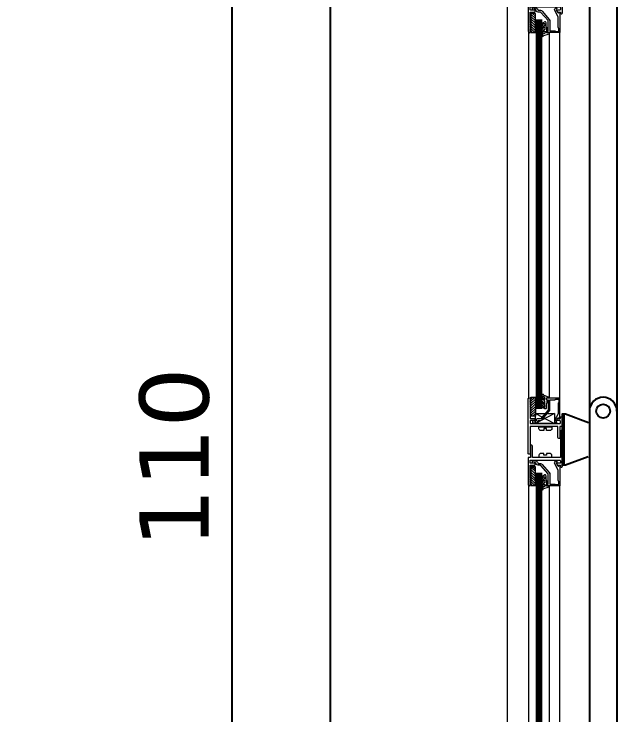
# Model space of a CAD drawing. Header units: inches. Extents: x 48 to 253, y 44 to 126.
# Drawn here: x 69.0527 to 69.4018, y 79.4505 to 79.8562 of the extents above; entities that cross this region are included whole.
import ezdxf

# ---------------------------------------------------------------- set-up
doc = ezdxf.new("R2010")
doc.units = ezdxf.units.IN
doc.header["$LTSCALE"] = 100
doc.header["$MEASUREMENT"] = 0
doc.set_wipeout_variables(frame=1)
doc.linetypes.add('ACAD_ISO07W100', pattern=[3, 0, -3])
for name, color, linetype in [('ARQ-ESQ-VISTA2', 1, 'Continuous'), ('ARQ-SMB-1_025', 1, 'Continuous'), ('ARQ_ESQUADRIA', 2, 'Continuous'), ('PRA', 1, 'Continuous')]:
    doc.layers.add(name, color=color, linetype=linetype)
doc.layers.add('HAT', color=8, linetype='Continuous', lineweight=15)
doc.styles.add('FNDE Texto Cota 0025', font='verdana.ttf', dxfattribs={"height": 0.04})
doc.dimstyles.new('FNDE 1-0025', dxfattribs={"dimscale": 5, "dimtxt": 0.04, "dimasz": 0.0035, "dimexe": 0.15, "dimexo": 0.15, "dimgap": 0.0025, "dimtad": 1, "dimzin": 1, "dimdsep": 46, "dimtxsty": 'FNDE Texto Cota 0025', "dimblk": 'tic', "dimcen": 0.015, "dimdle": 0.15, "dimse1": 1, "dimse2": 1, "dimclrd": 251, "dimclre": 251, "dimclrt": 256, "dimaunit": 1, "dimadec": 3, "dimazin": 0, "dimtfac": 1, "dimtix": 1, "dimtmove": 2, "dimatfit": 3, "dimfxl": 0.15, "dimtvp": 1, "dimtolj": 1, "dimtzin": 0, "dimarcsym": 0})

# ---------------------------------------------------------------- blocks, each defined once
blk = doc.blocks.new('perf02')
at = {"linetype": 'ACAD_ISO07W100'}
blk.add_wipeout([(-0.01686, 0.00096), (-0.01421, 0.00096), (-0.01421, -0.00995), (-0.01107, -0.01127), (-0.00694, -0.00648), (-0.00694, -0.00053), (-0.00727, -0.00086), (-0.00818, 0.00005), (-0.00777, 0.00047), (0, 0.00047), (-0.00008, -0.01127), (0.00033, -0.01127), (0.00033, -0.01061), (0.00083, -0.01028), (0.00132, -0.01061), (0.00149, -0.0389), (0.00132, -0.03923), (0.00083, -0.03939), (0.00066, -0.03939), (0, -0.03939), (0, -0.05013), (-0.0076, -0.05013), (-0.00719, -0.0503), (-0.00678, -0.0503), (-0.00661, -0.05063), (-0.00678, -0.05096), (-0.00942, -0.05179), (-0.00983, -0.05228), (-0.01008, -0.05261), (-0.01041, -0.05228), (-0.01041, -0.05179), (-0.01041, -0.04534), (-0.01008, -0.04468), (-0.00876, -0.04385), (-0.00843, -0.04385), (-0.00802, -0.04435), (-0.00793, -0.04683), (-0.0076, -0.04716), (-0.00769, -0.04923), (-0.00694, -0.04923), (-0.00694, -0.04336), (-0.01107, -0.0384), (-0.01438, -0.03923), (-0.01438, -0.05013), (-0.01686, -0.05013), (-0.01769, -0.0503), (-0.01818, -0.05013), (-0.01851, -0.04947), (-0.01851, -0.0002), (-0.01802, 0.00047), (-0.0176, 0.00055)], dxfattribs=at)
at = {"layer": 'HAT'}
for points in [[(-0.01851, -0.00006), (-0.01835, 0.00044), (-0.01769, 0.00077), (-0.01752, 0.0006), (-0.01736, 0.00027), (-0.01736, 0.00027), (-0.01736, -0.00023), (-0.01752, -0.00039), (-0.01736, -0.00056), (-0.01736, -0.00122), (-0.01752, -0.00138), (-0.01736, -0.00155), (-0.01736, -0.00221), (-0.01752, -0.00237), (-0.01736, -0.00254), (-0.01736, -0.0032), (-0.01752, -0.00337), (-0.01736, -0.00353), (-0.01736, -0.00419), (-0.01752, -0.00436), (-0.01736, -0.00452), (-0.01736, -0.0108), (-0.01719, -0.01113), (-0.01702, -0.01113), (-0.01488, -0.01113), (-0.01455, -0.0113), (-0.01455, -0.01163), (-0.01455, -0.01196), (-0.01455, -0.01213), (-0.01488, -0.01229), (-0.01702, -0.01229), (-0.01719, -0.01246), (-0.01736, -0.01279), (-0.01736, -0.01378), (-0.01719, -0.01411), (-0.01702, -0.01411), (-0.00017, -0.01411), (0.00017, -0.01411), (0.00033, -0.01378), (0.00033, -0.01279), (0.00017, -0.01246), (-0.00017, -0.01229), (-0.00149, -0.01229), (-0.00182, -0.01213), (-0.00182, -0.0118), (-0.00165, -0.01147), (-0.00149, -0.0113), (-0.00132, -0.01113), (0.00033, -0.01113), (0.00033, -0.01064), (0.00033, -0.01031), (0.00066, -0.01014), (0.00099, -0.01014), (0.00132, -0.01031), (0.00132, -0.01064), (0.00132, -0.01527), (0.00132, -0.0156), (0.00099, -0.01576), (0, -0.01576), (0, -0.02221), (-0.00017, -0.02254), (-0.00033, -0.02271), (-0.00066, -0.02271), (-0.00099, -0.02254), (-0.00116, -0.02221), (-0.00116, -0.02221), (-0.00116, -0.01576), (-0.01736, -0.01576), (-0.01736, -0.03124), (-0.01752, -0.03157), (-0.01769, -0.03174), (-0.01802, -0.03174), (-0.01835, -0.03157), (-0.01851, -0.03124), (-0.01851, -0.03124), (-0.01851, -0.03041), (-0.01851, -0.02942), (-0.01851, -0.02843), (-0.01851, -0.02744), (-0.01851, -0.02645), (-0.01851, -0.02562), (-0.01851, -0.02463), (-0.01851, -0.02304), (-0.01851, -0.02204), (-0.01851, -0.02105), (-0.01851, -0.02023), (-0.01851, -0.01923), (-0.01851, -0.01824), (-0.01851, -0.01725), (-0.01851, -0.01626), (-0.01851, -0.01543), (-0.01851, -0.01444), (-0.01851, -0.01345), (-0.01851, -0.01246), (-0.01851, -0.01147), (-0.01851, -0.01064), (-0.01851, -0.00965), (-0.01851, -0.00866), (-0.01851, -0.00766), (-0.01851, -0.00667), (-0.01851, -0.00585), (-0.01851, -0.00485), (-0.01851, -0.00386), (-0.01851, -0.00287), (-0.01851, -0.00188), (-0.01851, -0.00105), (-0.01851, -0.00006)], [(-0.01686, -0.00981), (-0.01686, 0.0011), (-0.01421, 0.0011), (-0.01421, -0.00981), (-0.01686, -0.00981)], [(-0.01686, -0.00122), (-0.01455, 0.0011)], [(-0.01686, 0.0001), (-0.01587, 0.0011)], [(-0.01686, -0.00254), (-0.01421, 0.0001)], [(-0.00777, 0.0006), (-0.00777, 0.0006), (-0.00777, 0.0006), (-0.00793, 0.00044), (-0.00793, -0.00006), (-0.00777, -0.00023), (-0.0076, -0.00039), (-0.00694, -0.00039), (-0.00694, -0.00618), (-0.00694, -0.00634), (-0.01107, -0.01113), (-0.01124, -0.0113), (-0.01273, -0.0113), (-0.01322, -0.01147), (-0.01355, -0.01163), (-0.01388, -0.01196), (-0.01388, -0.01246), (-0.01421, -0.01279), (-0.01488, -0.01279), (-0.01504, -0.01262), (-0.01521, -0.01246), (-0.0157, -0.01262), (-0.01587, -0.01312), (-0.01587, -0.01345), (-0.01587, -0.01378), (-0.0157, -0.01378), (-0.01421, -0.01378), (-0.01372, -0.01378), (-0.01339, -0.01345), (-0.01306, -0.01312), (-0.01289, -0.01262), (-0.01273, -0.01229), (-0.01124, -0.01229), (-0.01074, -0.01213), (-0.01025, -0.0118), (-0.00628, -0.007), (-0.00595, -0.00651), (-0.00595, -0.00618), (-0.00595, -0.00039), (-0.00298, -0.00039), (-0.00264, -0.00023), (-0.00264, -0.00006), (-0.00099, -0.00006), (-0.00066, -0.00006), (-0.00066, -0.00039), (-0.00066, -0.00204), (-0.00083, -0.00204), (-0.00099, -0.00237), (-0.00099, -0.00833), (-0.00099, -0.00849), (-0.00298, -0.01196), (-0.00314, -0.01246), (-0.00298, -0.01295), (-0.00264, -0.01361), (-0.00248, -0.01378), (-0.00198, -0.01378), (-0.00182, -0.01361), (-0.00182, -0.01328), (-0.00215, -0.01246), (-0.00116, -0.01097), (-0.00099, -0.0108), (-0.00083, -0.0108), (-0.00083, -0.0108), (-0.0005, -0.01113), (-0.00017, -0.0113), (0, -0.01097), (0, 0.0006), (0, 0.0006), (-0.00777, 0.0006)], [(-0.00793, 0.0001), (-0.00777, -0.00023), (-0.0076, -0.00039), (-0.0076, -0.00237), (-0.00777, -0.00254), (-0.00777, -0.00254), (-0.00777, -0.00254), (-0.00793, -0.00271), (-0.00793, -0.00271), (-0.00793, -0.00502), (-0.00793, -0.00535), (-0.0081, -0.00552), (-0.00843, -0.00568), (-0.00876, -0.00568), (-0.01008, -0.00485), (-0.01025, -0.00452), (-0.01041, -0.00419), (-0.01041, -0.0037), (-0.01008, -0.00337), (-0.00992, -0.00353), (-0.00992, -0.00353), (-0.00975, -0.00386), (-0.00975, -0.00419), (-0.00942, -0.00452), (-0.00893, -0.00469), (-0.00876, -0.00469), (-0.00876, -0.00452), (-0.00876, -0.00353), (-0.00876, -0.00337), (-0.01008, -0.00254), (-0.01008, -0.00254), (-0.01025, -0.00237), (-0.01041, -0.00204), (-0.01041, -0.00155), (-0.01008, -0.00122), (-0.00992, -0.00138), (-0.00975, -0.00171), (-0.00959, -0.00221), (-0.00893, -0.00254), (-0.00893, -0.00254), (-0.00876, -0.00237), (-0.00876, -0.00122), (-0.00876, -0.00105), (-0.01008, -0.00023), (-0.01025, -0.00006), (-0.01041, 0.00027), (-0.01041, 0.00093), (-0.01008, 0.00126), (-0.00992, 0.0011), (-0.00992, 0.0011), (-0.00975, 0.00027), (-0.00959, 0.0001), (-0.00893, -0.00023), (-0.00893, -0.00023), (-0.00876, -0.00023), (-0.00876, -0.00006), (-0.00876, -0.00006), (-0.00876, 0.00093), (-0.00876, 0.0011), (-0.00992, 0.00159), (-0.00992, 0.00159), (-0.01025, 0.00192), (-0.01025, 0.00225), (-0.01025, 0.00275), (-0.01008, 0.00308), (-0.00975, 0.00291), (-0.00975, 0.00291), (-0.00975, 0.00258), (-0.00942, 0.00225), (-0.00678, 0.00143), (-0.00645, 0.0011), (-0.00678, 0.00077), (-0.0076, 0.00077), (-0.00793, 0.00044), (-0.00793, 0.00044), (-0.00793, 0.0001), (-0.00793, 0.0001)], [(0, -0.01097), (0, 0.00044)], [(-0.01686, -0.00386), (-0.01421, -0.00138)], [(-0.01686, -0.00535), (-0.01421, -0.00271)], [(-0.01686, -0.00667), (-0.01421, -0.00419)], [(-0.01686, -0.00816), (-0.01421, -0.00552)], [(-0.01686, -0.00948), (-0.01421, -0.007)], [(-0.01587, -0.00981), (-0.01421, -0.00833)], [(-0.01438, -0.00981), (-0.01421, -0.00981)], [(-0.01421, -0.00828), (-0.00321, -0.01411)], [(-0.00321, -0.00828), (-0.01421, -0.01411)], [(-0.01421, -0.01411), (-0.01421, -0.00828), (-0.00321, -0.00828), (-0.00321, -0.01411), (-0.01421, -0.01411)], [(-0.00777, -0.01812), (-0.00777, -0.01696), (-0.00926, -0.01696), (-0.00926, -0.01812), (-0.01124, -0.01812), (-0.01124, -0.01812), (-0.01157, -0.01812), (-0.0119, -0.01779), (-0.01207, -0.01746), (-0.01223, -0.01713), (-0.01223, -0.01713), (-0.01223, -0.01597), (-0.00479, -0.01597), (-0.00479, -0.01713), (-0.00479, -0.01746), (-0.00512, -0.01779), (-0.00545, -0.01812), (-0.00579, -0.01812), (-0.00777, -0.01812)], [(-0.01587, -0.02719), (-0.01603, -0.02686), (-0.01636, -0.02669), (-0.01669, -0.02669), (-0.01702, -0.02686), (-0.01702, -0.02719), (-0.01702, -0.0338), (-0.01802, -0.0338), (-0.01835, -0.0338), (-0.01851, -0.03413), (-0.01851, -0.04934), (-0.01818, -0.05), (-0.01769, -0.05017), (-0.01736, -0.05), (-0.01736, -0.04967), (-0.01736, -0.04967), (-0.01736, -0.04917), (-0.01752, -0.04901), (-0.01736, -0.04884), (-0.01736, -0.04818), (-0.01752, -0.04802), (-0.01736, -0.04785), (-0.01736, -0.04719), (-0.01752, -0.04702), (-0.01736, -0.04686), (-0.01736, -0.0462), (-0.01752, -0.04603), (-0.01736, -0.04587), (-0.01736, -0.04521), (-0.01752, -0.04504), (-0.01736, -0.04488), (-0.01736, -0.0386), (-0.01719, -0.03826), (-0.01686, -0.03826), (-0.01488, -0.03826), (-0.01455, -0.0381), (-0.01438, -0.03777), (-0.01438, -0.03744), (-0.01455, -0.03727), (-0.01488, -0.03711), (-0.01686, -0.03711), (-0.01719, -0.03694), (-0.01736, -0.03678), (-0.01736, -0.03562), (-0.01719, -0.03529), (-0.01686, -0.03529), (-0.00017, -0.03529), (0.00017, -0.03529), (0.00033, -0.03562), (0.00033, -0.03678), (0.00017, -0.03694), (-0.00017, -0.03711), (-0.00149, -0.03711), (-0.00182, -0.03727), (-0.00182, -0.03777), (-0.00165, -0.03793), (-0.00149, -0.0381), (-0.00132, -0.03826), (0.00033, -0.03826), (0.00033, -0.03876), (0.0005, -0.03909), (0.00066, -0.03926), (0.00099, -0.03926), (0.00132, -0.03909), (0.00149, -0.03876), (0.00149, -0.01863), (0.00132, -0.0183), (0.00099, -0.01813), (0.00066, -0.01813), (0.00033, -0.0183), (0.00033, -0.01863), (0.00033, -0.0338), (-0.01587, -0.0338), (-0.01587, -0.02719)], [(-0.00777, -0.03149), (-0.00777, -0.03248), (-0.00926, -0.03248), (-0.00926, -0.03149), (-0.01124, -0.03149), (-0.01124, -0.03149), (-0.01157, -0.03149), (-0.0119, -0.03182), (-0.01207, -0.03198), (-0.01223, -0.03248), (-0.01223, -0.03248), (-0.01223, -0.03347), (-0.00479, -0.03347), (-0.00479, -0.03248), (-0.00479, -0.03198), (-0.00512, -0.03182), (-0.00545, -0.03149), (-0.00579, -0.03149), (-0.00777, -0.03149)], [(-0.00017, -0.05013), (-0.0076, -0.05013), (-0.00777, -0.05013), (-0.00793, -0.04997), (-0.00793, -0.04947), (-0.00777, -0.04931), (-0.0076, -0.04914), (-0.00694, -0.04914), (-0.00694, -0.04336), (-0.00694, -0.04319), (-0.01107, -0.0384), (-0.01124, -0.03823), (-0.01273, -0.03823), (-0.01322, -0.03807), (-0.01355, -0.0379), (-0.01388, -0.03757), (-0.01388, -0.03708), (-0.01421, -0.03675), (-0.01488, -0.03675), (-0.01504, -0.03691), (-0.01521, -0.03708), (-0.0157, -0.03691), (-0.01587, -0.03642), (-0.01587, -0.03592), (-0.01587, -0.03575), (-0.0157, -0.03575), (-0.01421, -0.03575), (-0.01372, -0.03575), (-0.01339, -0.03609), (-0.01306, -0.03642), (-0.01289, -0.03691), (-0.01273, -0.03724), (-0.01124, -0.03724), (-0.01074, -0.03741), (-0.01025, -0.03774), (-0.00628, -0.04253), (-0.00595, -0.04303), (-0.00595, -0.04336), (-0.00595, -0.04914), (-0.00298, -0.04914), (-0.00264, -0.04931), (-0.00264, -0.04947), (-0.00099, -0.04947), (-0.00066, -0.04947), (-0.00066, -0.04914), (-0.00066, -0.04749), (-0.00083, -0.04749), (-0.00099, -0.04716), (-0.00099, -0.04121), (-0.00099, -0.04104), (-0.00298, -0.03741), (-0.00314, -0.03691), (-0.00298, -0.03642), (-0.00264, -0.03592), (-0.00248, -0.03575), (-0.00198, -0.03575), (-0.00182, -0.03592), (-0.00182, -0.03625), (-0.00215, -0.03691), (-0.00116, -0.03856), (-0.00099, -0.03873), (-0.00083, -0.03873), (-0.00083, -0.03873), (-0.0005, -0.0384), (-0.00017, -0.03823), (0, -0.03856), (0, -0.04997), (0, -0.05013), (-0.00017, -0.05013)], [(-0.01686, -0.03909), (-0.01686, -0.05), (-0.01421, -0.05), (-0.01421, -0.03909), (-0.01686, -0.03909)], [(-0.01686, -0.03942), (-0.01421, -0.0419)], [(-0.01587, -0.03909), (-0.01421, -0.04058)], [(-0.01438, -0.03909), (-0.01421, -0.03909)], [(-0.01686, -0.04074), (-0.01421, -0.04339)], [(-0.01686, -0.04223), (-0.01421, -0.04471)], [(-0.01686, -0.04355), (-0.01421, -0.0462)], [(-0.00793, -0.04964), (-0.00777, -0.04931), (-0.0076, -0.04914), (-0.0076, -0.04716), (-0.00777, -0.04699), (-0.00777, -0.04699), (-0.00777, -0.04699), (-0.00793, -0.04683), (-0.00793, -0.04683), (-0.00793, -0.04452), (-0.0081, -0.04418), (-0.00826, -0.04402), (-0.00843, -0.04385), (-0.00876, -0.04385), (-0.01008, -0.04468), (-0.01025, -0.04501), (-0.01041, -0.04534), (-0.01041, -0.04584), (-0.01008, -0.04617), (-0.00992, -0.046), (-0.00992, -0.046), (-0.00992, -0.04567), (-0.00975, -0.04534), (-0.00959, -0.04501), (-0.00909, -0.04485), (-0.00876, -0.04485), (-0.00876, -0.04501), (-0.00876, -0.046), (-0.00893, -0.04617), (-0.01008, -0.04699), (-0.01008, -0.04699), (-0.01025, -0.04716), (-0.01041, -0.04749), (-0.01041, -0.04799), (-0.01008, -0.04832), (-0.00992, -0.04815), (-0.00992, -0.04782), (-0.00959, -0.04733), (-0.00909, -0.04699), (-0.00893, -0.04699), (-0.00876, -0.04716), (-0.00876, -0.04832), (-0.00893, -0.04848), (-0.01008, -0.04931), (-0.01025, -0.04947), (-0.01041, -0.0498), (-0.01041, -0.05047), (-0.01008, -0.0508), (-0.00992, -0.05063), (-0.00992, -0.05063), (-0.00975, -0.0498), (-0.00959, -0.04964), (-0.00909, -0.04931), (-0.00909, -0.04931), (-0.00876, -0.04931), (-0.00876, -0.04947), (-0.00876, -0.04947), (-0.00876, -0.05047), (-0.00893, -0.05063), (-0.00992, -0.05113), (-0.00992, -0.05113), (-0.01025, -0.05146), (-0.01041, -0.05179), (-0.01041, -0.05228), (-0.01008, -0.05261), (-0.00992, -0.05245), (-0.00992, -0.05245), (-0.00975, -0.05212), (-0.00942, -0.05179), (-0.00678, -0.05096), (-0.00661, -0.05063), (-0.00678, -0.0503), (-0.0076, -0.0503), (-0.00793, -0.04997), (-0.00793, -0.04997), (-0.00793, -0.04964), (-0.00793, -0.04964)], [(-0.01686, -0.04504), (-0.01421, -0.04752)], [(-0.01686, -0.04636), (-0.01421, -0.04901)], [(-0.01686, -0.04769), (-0.01455, -0.05)], [(-0.01686, -0.04901), (-0.01587, -0.05)]]:
    blk.add_lwpolyline(points, dxfattribs=at)
blk = doc.blocks.new('tic')
at = {"color": 251}
for p, q in [((0, -1), (0, 1)), ((-1, 0), (1, 0))]:
    blk.add_line(p, q, dxfattribs=at)
blk.add_line((-0.6, -0.6), (0.6, 0.6))
blk = doc.blocks.new('*D109')
at = {"layer": 'ARQ-SMB-1_025', "color": 251, "lineweight": -2, "ltscale": 10, "transparency": 16777216}
blk.add_line((69.17898, 79.0564), (69.17898, 80.14241), dxfattribs=at)
at = {"layer": 'DEFPOINTS', "color": 0, "ltscale": 10, "transparency": 16777216}
for p in [(69.17898, 80.15991), (69.23577, 80.15991), (69.21577, 79.0389)]:
    blk.add_point(p, dxfattribs=at)
at = {"layer": 'ARQ-SMB-1_025', "color": 251, "lineweight": -2, "ltscale": 10, "transparency": 16777216, "xscale": 0.0175, "yscale": 0.0175, "zscale": 0.0175}
for p, rotation in [((69.17898, 80.15991), 90), ((69.17898, 79.0389), 270)]:
    blk.add_blockref('tic', p, dxfattribs=dict(at, rotation=rotation))
at = {"layer": 'ARQ-SMB-1_025', "ltscale": 10, "transparency": 16777216, "insert": (69.11233, 79.59941), "char_height": 0.04, "attachment_point": 5, "rotation": 90, "style": 'FNDE Texto Cota 0025'}
blk.add_mtext('\\A1;\\P110', dxfattribs=at)

msp = doc.modelspace()

# ---------------------------------------------------------------- linework, layer by layer
at = {"color": 2}
msp.add_circle((69.39377, 79.62641), 0.004, dxfattribs=at)
at = {"layer": 'ARQ-ESQ-VISTA2'}
msp.add_line((69.23577, 80.15991), (69.23577, 79.03681), dxfattribs=at)
at = {"layer": 'ARQ_ESQUADRIA'}
for p, q in [((69.40177, 80.12491), (69.40177, 79.20018)), ((69.38577, 80.11093), (69.38577, 79.20856))]:
    msp.add_line(p, q, dxfattribs=at)
msp.add_arc((69.39377, 79.62641), 0.008, 0, 180, dxfattribs=at)
at = {"layer": 'HAT'}
msp.add_line((69.33811, 80.14377), (69.33816, 79.05037), dxfattribs=at)

# ---------------------------------------------------------------- block references
at = {"layer": 'ARQ_ESQUADRIA'}
msp.add_blockref('perf02', (69.36877, 79.89561), dxfattribs=at)

# ---------------------------------------------------------------- dimensions: what is measured, and where the dimension line sits
at = {"layer": 'ARQ-SMB-1_025', "ltscale": 10}
dim = msp.add_linear_dim(base=(69.17898, 80.15991), p1=(69.21577, 79.0389), p2=(69.23577, 80.15991), angle=90, text='\\P110', dimstyle='FNDE 1-0025', override={"dimtxt": 0.05, "dimdec": 0, "dimlfac": 100, "dimtdec": 0}, dxfattribs=at)
dim.commit()
dim.dimension.update_dxf_attribs({"geometry": '*D109', "text_midpoint": (69.11233, 79.59941)})

# ---------------------------------------------------------------- next in the draw order: linework, layer by layer
at = {"layer": 'HAT'}
for p, q in [((69.35077, 79.08678), (69.35077, 79.84542)), ((69.36277, 79.08681), (69.36277, 79.84548)), ((69.36877, 79.08679), (69.36877, 79.84548))]:
    msp.add_line(p, q, dxfattribs=at)

# ---------------------------------------------------------------- next in the draw order: block references
at = {"layer": 'ARQ_ESQUADRIA'}
msp.add_blockref('perf02', (69.36877, 79.63331), dxfattribs=at)

# ---------------------------------------------------------------- next in the draw order: linework, layer by layer
at = {"layer": 'ARQ_ESQUADRIA', "color": 9, "const_width": 0.004}
for points in [[(69.35664, 79.85313), (69.35664, 79.62763)], [(69.35664, 79.59083), (69.35664, 79.36533)]]:
    msp.add_lwpolyline(points, dxfattribs=at)
at = {"layer": 'ARQ_ESQUADRIA'}
msp.add_lwpolyline([(69.38511, 79.6), (69.37191, 79.59504), (69.37025, 79.59504), (69.37025, 79.62479), (69.37191, 79.62479), (69.38525, 79.61987)], dxfattribs=at)
at = {"layer": 'PRA', "ltscale": 10}
msp.add_line((69.37108, 79.62479), (69.37108, 79.59504), dxfattribs=at)

doc.saveas('drawing.dxf')
